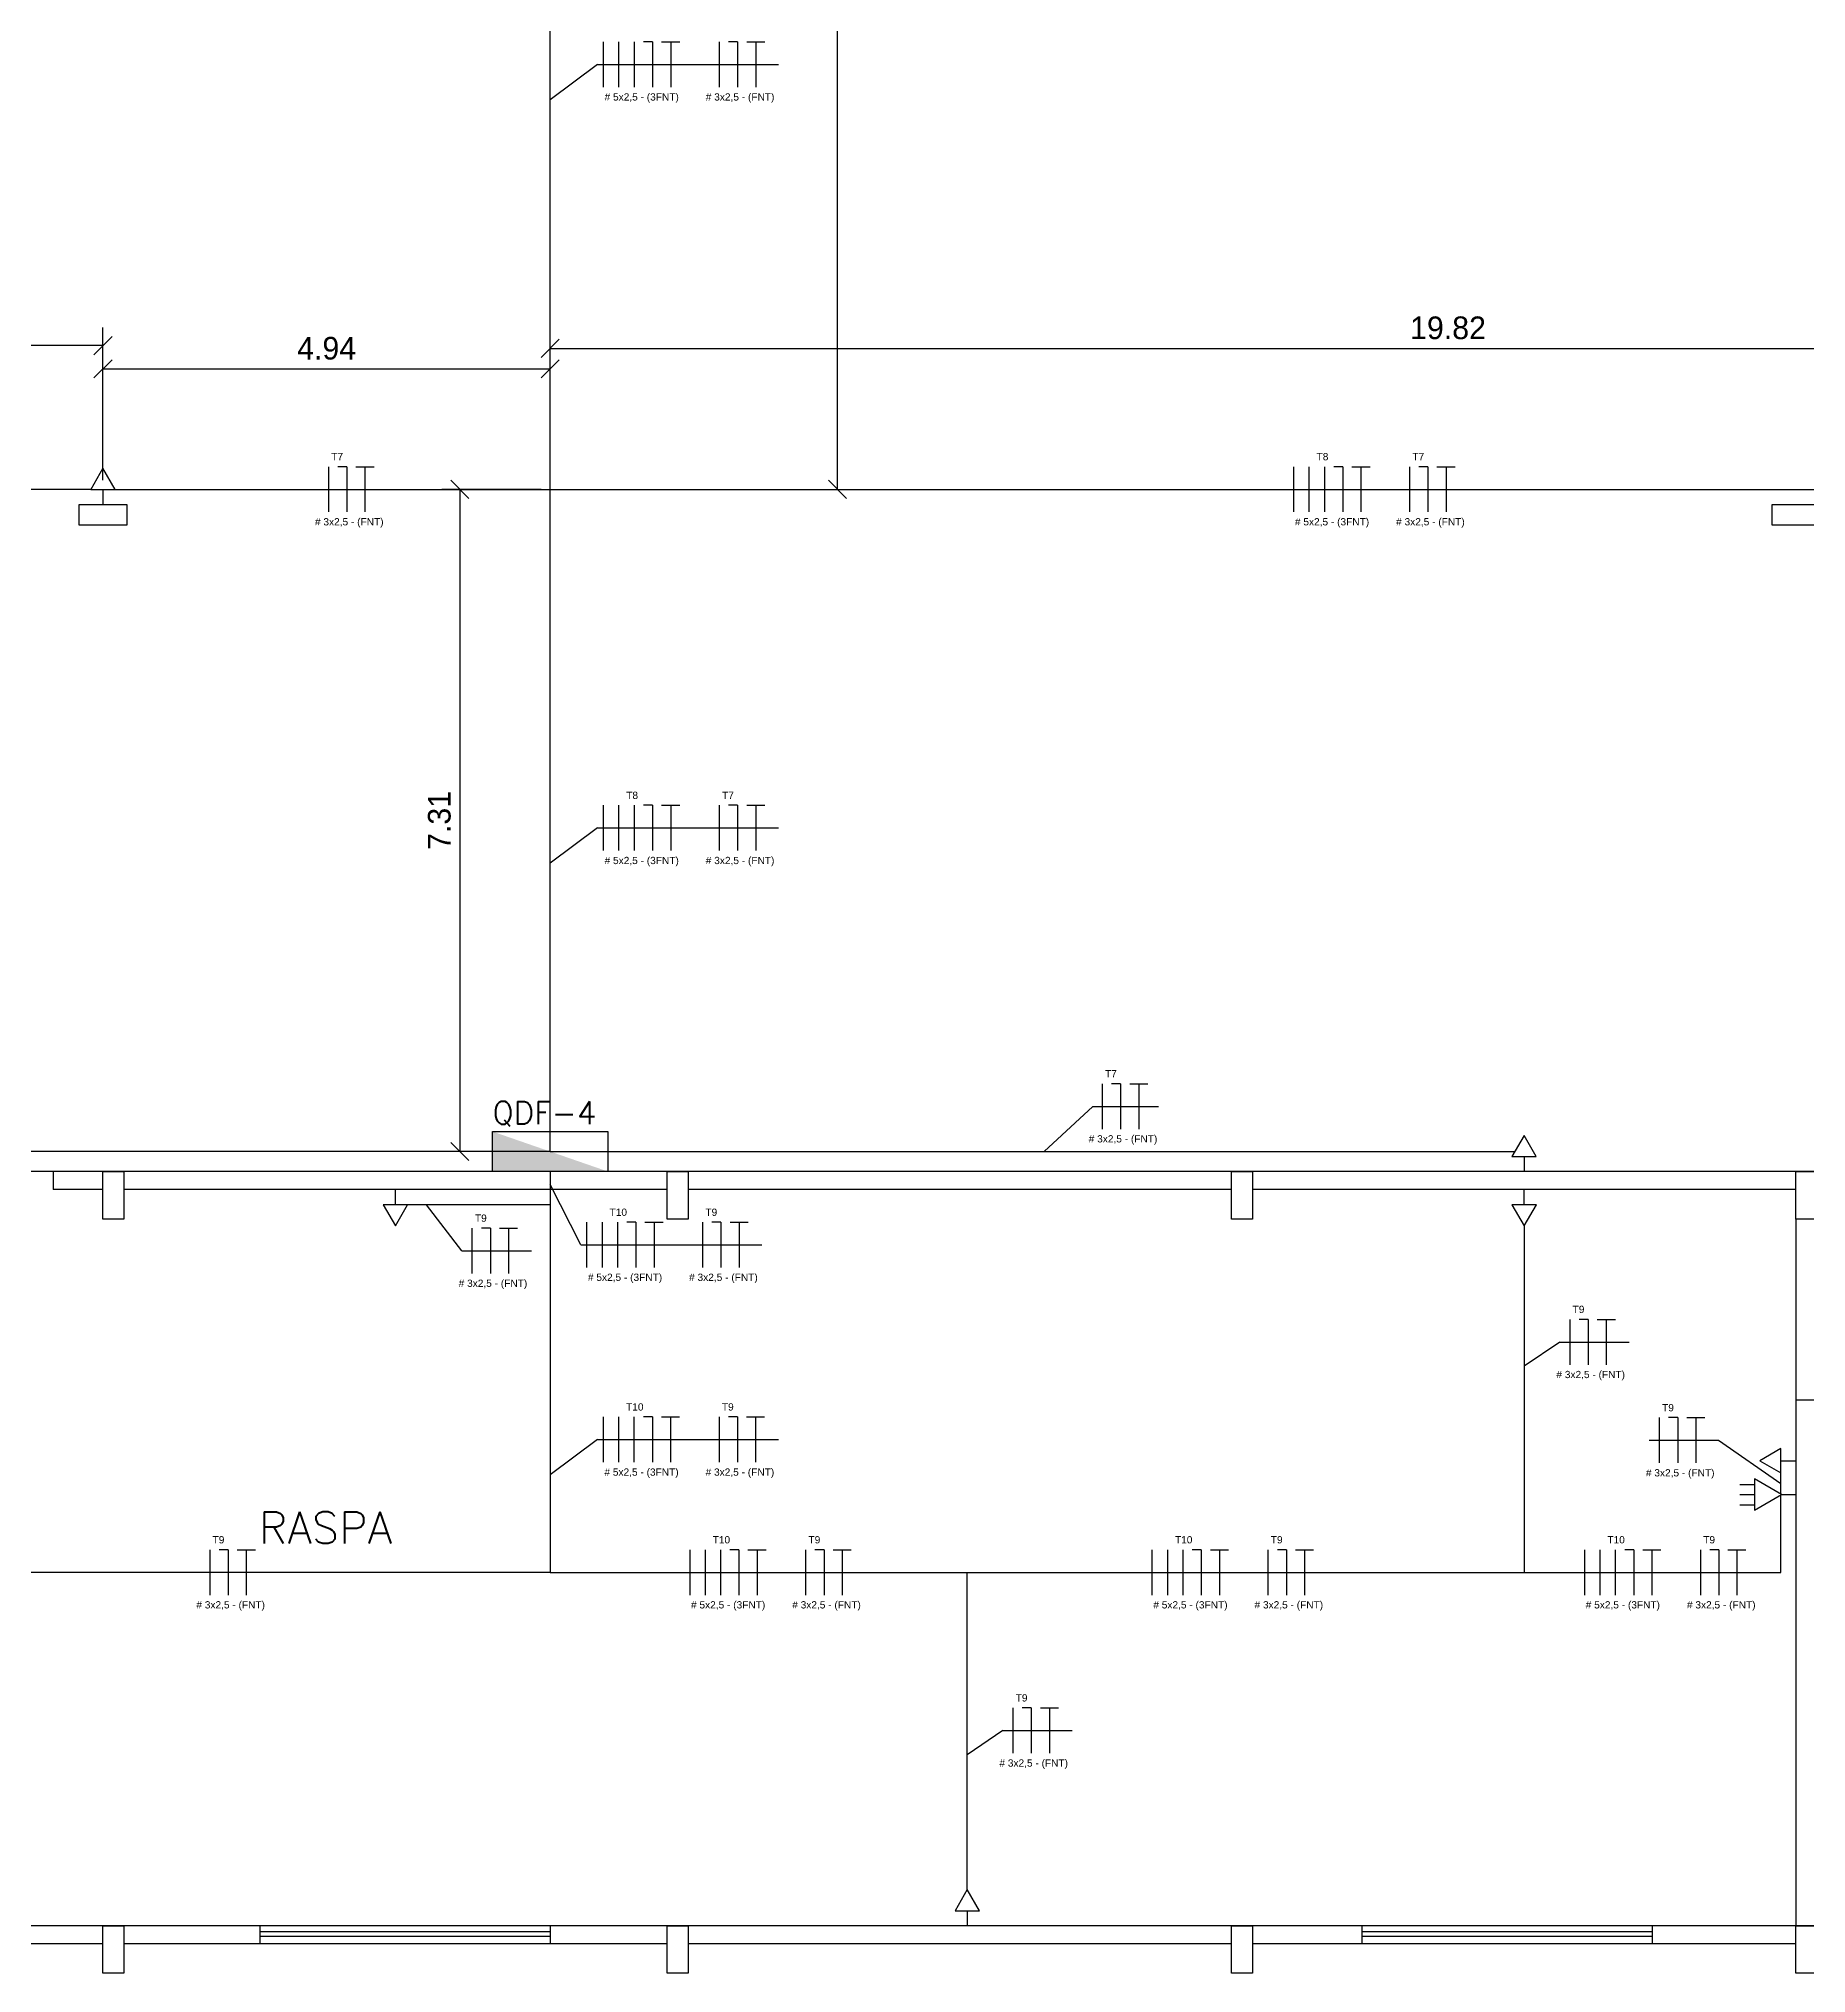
# Model space of a CAD drawing. Extents: x 196 to 330, y 12 to 148.
# Drawn here: x 292.6 to 312.11, y 86.18 to 107.53 of the extents above; entities that cross this region are included whole.
import ezdxf

# ---------------------------------------------------------------- set-up
doc = ezdxf.new("R2010")
doc.units = 0
doc.header["$MEASUREMENT"] = 0
doc.layers.get('0').update_dxf_attribs({"linetype": 'CONTINUOUS'})
doc.layers.get('DEFPOINTS').update_dxf_attribs({"linetype": 'CONTINUOUS'})
for name, color, linetype in [('_ARQ', 5, 'CONTINUOUS'), ('_ARQ-TEXTO', 4, 'CONTINUOUS'), ('_ELT-Eletroduto', 7, 'CONTINUOUS'), ('_ELT-PONTO', 2, 'CONTINUOUS'), ('ELET_FIAÇÃO', 1, 'CONTINUOUS'), ('ELT_FIAÇÃO_TEXTO', 255, 'CONTINUOUS')]:
    doc.layers.add(name, color=color, linetype=linetype)
doc.styles.add('ARIAL', font='arial.ttf')
doc.styles.add('ROMANS', font='romans')
doc.dimstyles.new('LUMINOTECNICO', dxfattribs={"dimscale": 0, "dimtxt": 0.25, "dimasz": 0.2, "dimexe": 0.2, "dimexo": 0.1, "dimgap": 0.1, "dimtad": 1, "dimdsep": 46, "dimtxsty": 'Standard', "dimblk1": 'OBLIQUE', "dimblk2": 'OBLIQUE', "dimsah": 1, "dimcen": 0.2, "dimadec": 1, "dimazin": 0, "dimtfac": 1, "dimtmove": 0, "dimatfit": 3, "dimldrblk": 'OBLIQUE', "dimfxl": 1, "dimtolj": 1, "dimtzin": 0, "dimarcsym": 0})

# ---------------------------------------------------------------- blocks, each defined once
blk = doc.blocks.new('_OBLIQUE')
at = {"color": 0, "linetype": 'ByBlock'}
blk.add_line((-0.5, -0.5), (0.5, 0.5), dxfattribs=at)
blk = doc.blocks.new('*D35')
at = {"layer": '_ELT-Eletroduto', "color": 0, "linetype": 'Continuous', "lineweight": -2, "transparency": 16777216}
for p, q in [((298.15, 102.554), (297.052, 102.554)), ((297.252, 102.554), (297.252, 95.245)), ((298.15, 95.245), (297.052, 95.245))]:
    blk.add_line(p, q, dxfattribs=at)
at = {"layer": 'DEFPOINTS', "color": 0, "linetype": 'Continuous', "transparency": 16777216}
for p in [(298.25, 102.554), (297.252, 95.245), (298.25, 95.245)]:
    blk.add_point(p, dxfattribs=at)
at = {"layer": '_ELT-Eletroduto', "color": 0, "linetype": 'Continuous', "lineweight": -2, "transparency": 16777216, "xscale": 0.2, "yscale": 0.2, "zscale": 0.2}
for p, rotation in [((297.252, 102.554), 90), ((297.252, 95.245), 270)]:
    blk.add_blockref('_OBLIQUE', p, dxfattribs=dict(at, rotation=rotation))
at = {"layer": '_ELT-Eletroduto', "color": 0, "linetype": 'Continuous', "transparency": 16777216, "insert": (297.027, 98.9), "char_height": 0.25, "attachment_point": 5, "rotation": 90}
blk.add_mtext('\\A1;7.31', dxfattribs=at)
blk = doc.blocks.new('*D36')
at = {"layer": '_ELT-Eletroduto', "color": 0, "linetype": 'Continuous', "lineweight": -2, "transparency": 16777216}
for p, q in [((293.313, 102.654), (293.313, 104.085)), ((298.25, 102.654), (298.25, 104.085)), ((293.313, 103.885), (298.25, 103.885))]:
    blk.add_line(p, q, dxfattribs=at)
at = {"layer": 'DEFPOINTS', "color": 0, "linetype": 'Continuous', "transparency": 16777216}
for p in [(298.25, 103.885), (293.313, 102.554), (298.25, 102.554)]:
    blk.add_point(p, dxfattribs=at)
at = {"layer": '_ELT-Eletroduto', "color": 0, "linetype": 'Continuous', "lineweight": -2, "transparency": 16777216, "xscale": 0.2, "yscale": 0.2, "zscale": 0.2, "rotation": 180}
blk.add_blockref('_OBLIQUE', (293.313, 103.885), dxfattribs=at)
at = {"layer": '_ELT-Eletroduto', "color": 0, "linetype": 'Continuous', "lineweight": -2, "transparency": 16777216, "xscale": 0.2, "yscale": 0.2, "zscale": 0.2}
blk.add_blockref('_OBLIQUE', (298.25, 103.885), dxfattribs=at)
at = {"layer": '_ELT-Eletroduto', "color": 0, "linetype": 'Continuous', "transparency": 16777216, "insert": (295.782, 104.11), "char_height": 0.25, "attachment_point": 5}
blk.add_mtext('\\A1;4.94', dxfattribs=at)
blk = doc.blocks.new('*D37')
at = {"layer": '_ELT-Eletroduto', "color": 0, "linetype": 'Continuous', "lineweight": -2, "transparency": 16777216}
for p, q in [((274.937, 102.654), (274.937, 104.34)), ((293.313, 102.654), (293.313, 104.34)), ((293.313, 104.14), (274.937, 104.14))]:
    blk.add_line(p, q, dxfattribs=at)
at = {"layer": 'DEFPOINTS', "color": 0, "linetype": 'Continuous', "transparency": 16777216}
for p in [(274.937, 104.14), (274.937, 102.554), (293.313, 102.554)]:
    blk.add_point(p, dxfattribs=at)
at = {"layer": '_ELT-Eletroduto', "color": 0, "linetype": 'Continuous', "lineweight": -2, "transparency": 16777216, "xscale": 0.2, "yscale": 0.2, "zscale": 0.2, "rotation": 180}
blk.add_blockref('_OBLIQUE', (274.937, 104.14), dxfattribs=at)
at = {"layer": '_ELT-Eletroduto', "color": 0, "linetype": 'Continuous', "lineweight": -2, "transparency": 16777216, "xscale": 0.2, "yscale": 0.2, "zscale": 0.2}
blk.add_blockref('_OBLIQUE', (293.313, 104.14), dxfattribs=at)
at = {"layer": '_ELT-Eletroduto', "color": 0, "linetype": 'Continuous', "transparency": 16777216, "insert": (284.125, 104.365), "char_height": 0.25, "attachment_point": 5}
blk.add_mtext('\\A1;18.38', dxfattribs=at)
blk = doc.blocks.new('*D38')
at = {"layer": '_ELT-Eletroduto', "color": 0, "linetype": 'Continuous', "lineweight": -2, "transparency": 16777216}
for p, q in [((298.25, 102.654), (298.25, 104.31)), ((318.069, 102.654), (318.069, 104.31)), ((298.25, 104.11), (318.069, 104.11))]:
    blk.add_line(p, q, dxfattribs=at)
at = {"layer": 'DEFPOINTS', "color": 0, "linetype": 'Continuous', "transparency": 16777216}
for p in [(318.069, 104.11), (298.25, 102.554), (318.069, 102.554)]:
    blk.add_point(p, dxfattribs=at)
at = {"layer": '_ELT-Eletroduto', "color": 0, "linetype": 'Continuous', "lineweight": -2, "transparency": 16777216, "xscale": 0.2, "yscale": 0.2, "zscale": 0.2, "rotation": 180}
blk.add_blockref('_OBLIQUE', (298.25, 104.11), dxfattribs=at)
at = {"layer": '_ELT-Eletroduto', "color": 0, "linetype": 'Continuous', "lineweight": -2, "transparency": 16777216, "xscale": 0.2, "yscale": 0.2, "zscale": 0.2}
blk.add_blockref('_OBLIQUE', (318.069, 104.11), dxfattribs=at)
at = {"layer": '_ELT-Eletroduto', "color": 0, "linetype": 'Continuous', "transparency": 16777216, "insert": (308.16, 104.335), "char_height": 0.25, "attachment_point": 5}
blk.add_mtext('\\A1;19.82', dxfattribs=at)
blk = doc.blocks.new('*D39')
at = {"layer": '_ELT-Eletroduto', "color": 0, "linetype": 'Continuous', "lineweight": -2, "transparency": 16777216}
for p, q in [((298.35, 117.681), (301.622, 117.681)), ((301.422, 102.554), (301.422, 117.681)), ((298.35, 102.554), (301.622, 102.554))]:
    blk.add_line(p, q, dxfattribs=at)
at = {"layer": 'DEFPOINTS', "color": 0, "linetype": 'Continuous', "transparency": 16777216}
for p in [(298.25, 117.681), (301.422, 117.681), (298.25, 102.554)]:
    blk.add_point(p, dxfattribs=at)
at = {"layer": '_ELT-Eletroduto', "color": 0, "linetype": 'Continuous', "lineweight": -2, "transparency": 16777216, "xscale": 0.2, "yscale": 0.2, "zscale": 0.2}
for p, rotation in [((301.422, 117.681), 90), ((301.422, 102.554), 270)]:
    blk.add_blockref('_OBLIQUE', p, dxfattribs=dict(at, rotation=rotation))
at = {"layer": '_ELT-Eletroduto', "color": 0, "linetype": 'Continuous', "transparency": 16777216, "insert": (301.197, 110.118), "char_height": 0.25, "attachment_point": 5, "rotation": 90}
blk.add_mtext('\\A1;15.13', dxfattribs=at)

msp = doc.modelspace()

# ---------------------------------------------------------------- hatches: boundary and pattern name
at = {"layer": '_ELT-PONTO', "linetype": 'Continuous'}
msp.add_hatch(color=256, dxfattribs=at).paths.add_polyline_path([(298.887, 95.025), (297.614, 95.466), (297.614, 95.025)])

# ---------------------------------------------------------------- linework, layer by layer
at = {"layer": '_ARQ'}
for p, q in [((318.227, 95.025), (274.854, 95.025)), ((293.313, 94.825), (292.764, 94.825)), ((299.542, 94.825), (293.542, 94.825)), ((305.771, 94.825), (299.771, 94.825)), ((312, 94.825), (306, 94.825)), ((328.029, 86.701), (274.854, 86.701)), ((295.048, 86.501), (295.048, 86.703)), ((298.248, 86.703), (298.248, 86.501)), ((307.212, 86.501), (307.212, 86.703)), ((310.412, 86.703), (310.412, 86.501)), ((293.313, 86.501), (287.313, 86.501)), ((299.542, 86.501), (293.542, 86.501)), ((295.048, 86.639), (298.245, 86.639)), ((295.048, 86.585), (298.245, 86.585)), ((305.771, 86.501), (299.771, 86.501)), ((312, 86.501), (306, 86.501)), ((307.212, 86.639), (310.409, 86.639)), ((307.212, 86.585), (310.409, 86.585))]:
    msp.add_line(p, q, dxfattribs=at)
at = {"layer": '_ARQ', "linetype": 'Continuous'}
for p, q in [((292.764, 95.025), (292.764, 94.825)), ((312, 94.501), (312, 86.701)), ((312.229, 92.501), (312, 92.501))]:
    msp.add_line(p, q, dxfattribs=at)
at = {"layer": '_ARQ'}
for points in [[(293.05, 102.388), (293.575, 102.388), (293.575, 102.159), (293.05, 102.159)], [(311.738, 102.388), (312.262, 102.388), (312.262, 102.159), (311.738, 102.159)], [(293.542, 95.025), (293.542, 94.501), (293.313, 94.501), (293.313, 95.025)], [(299.771, 95.025), (299.771, 94.501), (299.542, 94.501), (299.542, 95.025)], [(306, 95.025), (306, 94.501), (305.771, 94.501), (305.771, 95.025)], [(312.229, 95.025), (312.229, 94.501), (312, 94.501), (312, 95.025)], [(293.542, 86.701), (293.542, 86.176), (293.313, 86.176), (293.313, 86.701)], [(299.771, 86.701), (299.771, 86.176), (299.542, 86.176), (299.542, 86.701)], [(306, 86.701), (306, 86.176), (305.771, 86.176), (305.771, 86.701)], [(312.229, 86.701), (312.229, 86.176), (312, 86.176), (312, 86.701)]]:
    msp.add_lwpolyline(points, close=True, dxfattribs=at)
at = {"layer": '_ELT-Eletroduto', "linetype": 'Continuous'}
for p, q in [((298.25, 95.245), (298.25, 133.368)), ((293.178, 102.554), (275.253, 102.554)), ((293.447, 102.554), (298.25, 102.554)), ((298.25, 102.554), (317.61, 102.554)), ((298.25, 95.245), (284.249, 95.245)), ((298.25, 95.245), (308.896, 95.245)), ((298.25, 95.025), (298.25, 94.659)), ((298.25, 94.659), (296.676, 94.659)), ((298.25, 94.659), (298.248, 90.601)), ((309, 94.426), (309, 90.601)), ((311.834, 91.463), (311.834, 91.699)), ((311.834, 90.601), (311.834, 91.457)), ((298.248, 90.601), (281.25, 90.601)), ((298.248, 90.601), (311.834, 90.601)), ((302.853, 87.1), (302.853, 90.601))]:
    msp.add_line(p, q, dxfattribs=at)
at = {"layer": '_ELT-PONTO'}
for p, q in [((293.313, 102.787), (293.178, 102.554)), ((293.447, 102.554), (293.313, 102.787)), ((293.178, 102.554), (293.447, 102.554)), ((293.313, 102.554), (293.313, 102.388)), ((308.999, 95.424), (308.865, 95.191)), ((309.134, 95.191), (308.999, 95.424)), ((308.865, 95.191), (309.134, 95.191)), ((308.999, 95.191), (308.999, 95.025)), ((296.542, 94.659), (296.542, 94.825)), ((309, 94.659), (309, 94.825)), ((296.407, 94.659), (296.542, 94.426)), ((296.676, 94.659), (296.407, 94.659)), ((296.542, 94.426), (296.676, 94.659)), ((308.866, 94.659), (309, 94.426)), ((309.135, 94.659), (308.866, 94.659)), ((309, 94.426), (309.135, 94.659)), ((311.834, 91.968), (311.601, 91.834)), ((311.601, 91.834), (311.834, 91.699)), ((311.834, 91.699), (311.834, 91.968)), ((311.834, 91.834), (312, 91.834)), ((311.381, 91.571), (311.542, 91.571)), ((311.381, 91.46), (311.542, 91.46)), ((311.84, 91.46), (312, 91.46)), ((311.381, 91.348), (311.542, 91.348)), ((302.853, 87.1), (302.718, 86.867)), ((302.987, 86.867), (302.853, 87.1)), ((302.718, 86.867), (302.987, 86.867)), ((302.853, 86.867), (302.853, 86.701))]:
    msp.add_line(p, q, dxfattribs=at)
at = {"layer": '_ELT-PONTO', "linetype": 'Continuous'}
msp.add_lwpolyline([(297.614, 95.025), (297.614, 95.466), (298.887, 95.466), (298.887, 95.025)], close=True, dxfattribs=at)
at = {"layer": '_ELT-PONTO'}
msp.add_lwpolyline([(311.84, 91.46), (311.542, 91.632), (311.542, 91.288)], close=True, dxfattribs=at)
at = {"layer": 'ELET_FIAÇÃO', "linetype": 'Continuous'}
for p, q in [((298.839, 106.993), (298.839, 107.493)), ((299.009, 106.993), (299.009, 107.493)), ((299.18, 106.993), (299.18, 107.493)), ((299.38, 107.493), (299.28, 107.493)), ((299.38, 107.493), (299.38, 106.993)), ((299.48, 107.493), (299.68, 107.493)), ((299.58, 107.493), (299.58, 106.993)), ((300.119, 106.993), (300.119, 107.493)), ((300.319, 107.493), (300.219, 107.493)), ((300.319, 107.493), (300.319, 106.993)), ((300.419, 107.493), (300.619, 107.493)), ((300.519, 107.493), (300.519, 106.993)), ((295.805, 102.304), (295.805, 102.804)), ((296.005, 102.804), (295.905, 102.804)), ((296.005, 102.804), (296.005, 102.304)), ((296.105, 102.804), (296.305, 102.804)), ((296.205, 102.804), (296.205, 102.304)), ((306.459, 102.304), (306.459, 102.804)), ((306.629, 102.304), (306.629, 102.804)), ((306.799, 102.304), (306.799, 102.804)), ((306.999, 102.804), (306.899, 102.804)), ((306.999, 102.804), (306.999, 102.304)), ((307.099, 102.804), (307.299, 102.804)), ((307.199, 102.804), (307.199, 102.304)), ((307.738, 102.304), (307.738, 102.804)), ((307.938, 102.804), (307.838, 102.804)), ((307.938, 102.804), (307.938, 102.304)), ((308.038, 102.804), (308.238, 102.804)), ((308.138, 102.804), (308.138, 102.304)), ((298.839, 98.567), (298.839, 99.067)), ((299.009, 98.567), (299.009, 99.067)), ((299.18, 98.567), (299.18, 99.067)), ((299.38, 99.067), (299.28, 99.067)), ((299.38, 99.067), (299.38, 98.567)), ((299.48, 99.067), (299.68, 99.067)), ((299.58, 99.067), (299.58, 98.567)), ((300.119, 98.567), (300.119, 99.067)), ((300.319, 99.067), (300.219, 99.067)), ((300.319, 99.067), (300.319, 98.567)), ((300.419, 99.067), (300.619, 99.067)), ((300.519, 99.067), (300.519, 98.567)), ((304.346, 95.494), (304.346, 95.994)), ((304.546, 95.994), (304.446, 95.994)), ((304.546, 95.994), (304.546, 95.494)), ((304.646, 95.994), (304.846, 95.994)), ((304.746, 95.994), (304.746, 95.494)), ((297.39, 93.9), (297.39, 94.4)), ((297.59, 94.4), (297.49, 94.4)), ((297.59, 94.4), (297.59, 93.9)), ((297.69, 94.4), (297.89, 94.4)), ((297.79, 94.4), (297.79, 93.9)), ((298.655, 93.966), (298.655, 94.466)), ((298.826, 93.966), (298.826, 94.466)), ((298.996, 93.966), (298.996, 94.466)), ((299.196, 94.466), (299.096, 94.466)), ((299.196, 94.466), (299.196, 93.966)), ((299.296, 94.466), (299.496, 94.466)), ((299.396, 94.466), (299.396, 93.966)), ((299.935, 93.966), (299.935, 94.466)), ((300.135, 94.466), (300.035, 94.466)), ((300.135, 94.466), (300.135, 93.966)), ((300.235, 94.466), (300.435, 94.466)), ((300.335, 94.466), (300.335, 93.966)), ((309.507, 92.893), (309.507, 93.393)), ((309.707, 93.393), (309.607, 93.393)), ((309.707, 93.393), (309.707, 92.893)), ((309.807, 93.393), (310.007, 93.393)), ((309.907, 93.393), (309.907, 92.893)), ((298.837, 91.816), (298.837, 92.316)), ((299.008, 91.816), (299.008, 92.316)), ((299.178, 91.816), (299.178, 92.316)), ((299.378, 92.316), (299.278, 92.316)), ((299.378, 92.316), (299.378, 91.816)), ((299.478, 92.316), (299.678, 92.316)), ((299.578, 92.316), (299.578, 91.816)), ((300.117, 91.816), (300.117, 92.316)), ((300.317, 92.316), (300.217, 92.316)), ((300.317, 92.316), (300.317, 91.816)), ((300.417, 92.316), (300.617, 92.316)), ((300.517, 92.316), (300.517, 91.816)), ((310.495, 91.809), (310.495, 92.309)), ((310.695, 92.309), (310.595, 92.309)), ((310.695, 92.309), (310.695, 91.809)), ((310.795, 92.309), (310.995, 92.309)), ((310.895, 92.309), (310.895, 91.809)), ((294.495, 90.351), (294.495, 90.851)), ((294.695, 90.851), (294.595, 90.851)), ((294.695, 90.851), (294.695, 90.351)), ((294.795, 90.851), (294.995, 90.851)), ((294.895, 90.851), (294.895, 90.351)), ((299.793, 90.351), (299.793, 90.851)), ((299.963, 90.351), (299.963, 90.851)), ((300.133, 90.351), (300.133, 90.851)), ((300.333, 90.851), (300.233, 90.851)), ((300.333, 90.851), (300.333, 90.351)), ((300.433, 90.851), (300.633, 90.851)), ((300.533, 90.851), (300.533, 90.351)), ((301.072, 90.351), (301.072, 90.851)), ((301.272, 90.851), (301.172, 90.851)), ((301.272, 90.851), (301.272, 90.351)), ((301.372, 90.851), (301.572, 90.851)), ((301.472, 90.851), (301.472, 90.351)), ((304.896, 90.351), (304.896, 90.851)), ((305.066, 90.351), (305.066, 90.851)), ((305.237, 90.351), (305.237, 90.851)), ((305.437, 90.851), (305.337, 90.851)), ((305.437, 90.851), (305.437, 90.351)), ((305.537, 90.851), (305.737, 90.851)), ((305.637, 90.851), (305.637, 90.351)), ((306.176, 90.351), (306.176, 90.851)), ((306.376, 90.851), (306.276, 90.851)), ((306.376, 90.851), (306.376, 90.351)), ((306.476, 90.851), (306.676, 90.851)), ((306.576, 90.851), (306.576, 90.351)), ((309.669, 90.351), (309.669, 90.851)), ((309.84, 90.351), (309.84, 90.851)), ((310.01, 90.351), (310.01, 90.851)), ((310.21, 90.851), (310.11, 90.851)), ((310.21, 90.851), (310.21, 90.351)), ((310.31, 90.851), (310.51, 90.851)), ((310.41, 90.851), (310.41, 90.351)), ((310.949, 90.351), (310.949, 90.851)), ((311.149, 90.851), (311.049, 90.851)), ((311.149, 90.851), (311.149, 90.351)), ((311.249, 90.851), (311.449, 90.851)), ((311.349, 90.851), (311.349, 90.351)), ((303.36, 88.605), (303.36, 89.105)), ((303.56, 89.105), (303.46, 89.105)), ((303.56, 89.105), (303.56, 88.605)), ((303.66, 89.105), (303.86, 89.105)), ((303.76, 89.105), (303.76, 88.605))]:
    msp.add_line(p, q, dxfattribs=at)
at = {"layer": 'ELT_FIAÇÃO_TEXTO', "linetype": 'Continuous'}
for p, q in [((298.772, 107.243), (298.25, 106.853)), ((298.772, 98.817), (298.25, 98.427)), ((304.238, 95.744), (303.703, 95.245)), ((298.588, 94.216), (298.25, 94.882)), ((297.276, 94.15), (296.886, 94.659)), ((309.393, 93.143), (309, 92.876)), ((298.77, 92.066), (298.248, 91.676)), ((311.146, 92.059), (311.834, 91.581)), ((303.246, 88.855), (302.853, 88.588))]:
    msp.add_line(p, q, dxfattribs=at)
at = {"layer": 'ELT_FIAÇÃO_TEXTO', "color": 7, "linetype": 'Continuous'}
for points in [[(298.772, 107.243), (300.77, 107.243)], [(298.772, 98.817), (300.77, 98.817)], [(304.238, 95.744), (304.964, 95.744)], [(298.588, 94.216), (300.586, 94.216)], [(297.276, 94.15), (298.042, 94.15)], [(309.393, 93.143), (310.158, 93.143)], [(298.77, 92.066), (300.768, 92.066)], [(310.381, 92.059), (311.146, 92.059)], [(303.246, 88.855), (304.011, 88.855)]]:
    msp.add_lwpolyline(points, dxfattribs=at)

# ---------------------------------------------------------------- texts
at = {"layer": '_ARQ-TEXTO', "style": 'ROMANS'}
for s, height, p in [('QDF-4', 0.25, (297.612, 95.549)), ('RASPA', 0.35, (295.034, 90.918))]:
    msp.add_text(s, height=height, dxfattribs=at).set_placement(p)
at = {"layer": 'ELT_FIAÇÃO_TEXTO', "linetype": 'Continuous', "char_height": 0.08, "attachment_point": 1, "style": 'ARIAL'}
for s, width, insert in [('# 5x2,5 - (3FNT)', 0.84197, (298.85, 106.925)), ('# 3x2,5 - (FNT)', 0.84197, (299.967, 106.925)), ('T7', 0.13359, (295.833, 102.955)), ('T8', 0.13359, (306.709, 102.955)), ('T7', 0.13359, (307.767, 102.955)), ('# 3x2,5 - (FNT)', 0.84197, (295.653, 102.236)), ('# 5x2,5 - (3FNT)', 0.84197, (306.47, 102.236)), ('# 3x2,5 - (FNT)', 0.84197, (307.587, 102.236)), ('T8', 0.13359, (299.089, 99.217)), ('T7', 0.13359, (300.147, 99.217)), ('# 5x2,5 - (3FNT)', 0.84197, (298.85, 98.498)), ('# 3x2,5 - (FNT)', 0.84197, (299.967, 98.498)), ('T7', 0.13359, (304.374, 96.145)), ('# 3x2,5 - (FNT)', 0.84197, (304.194, 95.426)), ('T10', 0.13359, (298.905, 94.616)), ('T9', 0.13359, (299.963, 94.616)), ('T9', 0.13359, (297.419, 94.551)), ('# 3x2,5 - (FNT)', 0.84197, (297.239, 93.832)), ('# 5x2,5 - (3FNT)', 0.84197, (298.666, 93.898)), ('# 3x2,5 - (FNT)', 0.84197, (299.783, 93.898)), ('T9', 0.13359, (309.535, 93.544)), ('# 3x2,5 - (FNT)', 0.84197, (309.356, 92.825)), ('T10', 0.13359, (299.087, 92.467)), ('T9', 0.13359, (300.145, 92.467)), ('T9', 0.13359, (310.523, 92.459)), ('# 5x2,5 - (3FNT)', 0.84197, (298.848, 91.748)), ('# 3x2,5 - (FNT)', 0.84197, (299.965, 91.748)), ('# 3x2,5 - (FNT)', 0.84197, (310.344, 91.74)), ('T9', 0.13359, (294.523, 91.001)), ('T10', 0.13359, (300.043, 91.001)), ('T9', 0.13359, (301.101, 91.001)), ('T10', 0.13359, (305.146, 91.001)), ('T9', 0.13359, (306.204, 91.001)), ('T10', 0.13359, (309.919, 91.001)), ('T9', 0.13359, (310.977, 91.001)), ('# 3x2,5 - (FNT)', 0.84197, (294.344, 90.283)), ('# 5x2,5 - (3FNT)', 0.84197, (299.804, 90.283)), ('# 3x2,5 - (FNT)', 0.84197, (300.921, 90.283)), ('# 5x2,5 - (3FNT)', 0.84197, (304.907, 90.283)), ('# 3x2,5 - (FNT)', 0.84197, (306.024, 90.283)), ('# 5x2,5 - (3FNT)', 0.84197, (309.68, 90.283)), ('# 3x2,5 - (FNT)', 0.84197, (310.797, 90.283)), ('T9', 0.13359, (303.388, 89.256)), ('# 3x2,5 - (FNT)', 0.84197, (303.208, 88.537))]:
    msp.add_mtext_dynamic_manual_height_columns(s, width=width, gutter_width=12.5, heights=[0.111], dxfattribs=dict(at, insert=insert))

# ---------------------------------------------------------------- dimensions: what is measured, and where the dimension line sits
at = {"layer": '_ELT-Eletroduto', "linetype": 'Continuous'}
for base, p2, picture, middle in [((301.422, 117.681), (298.25, 117.681), '*D39', (301.197, 110.118)), ((297.252, 95.245), (298.25, 95.245), '*D35', (297.027, 98.9))]:
    dim = msp.add_linear_dim(base=base, p1=(298.25, 102.554), p2=p2, angle=90, dimstyle='LUMINOTECNICO', override={"dimscale": 1}, dxfattribs=at)
    dim.commit()
    dim.dimension.update_dxf_attribs({"geometry": picture, "text_midpoint": middle})
for base, p1, p2, picture, middle in [((274.937, 104.14), (293.313, 102.554), (274.937, 102.554), '*D37', (284.125, 104.365)), ((318.069, 104.11), (298.25, 102.554), (318.069, 102.554), '*D38', (308.16, 104.335)), ((298.25, 103.885), (293.313, 102.554), (298.25, 102.554), '*D36', (295.782, 104.11))]:
    dim = msp.add_linear_dim(base=base, p1=p1, p2=p2, dimstyle='LUMINOTECNICO', override={"dimscale": 1}, dxfattribs=at)
    dim.commit()
    dim.dimension.update_dxf_attribs({"geometry": picture, "text_midpoint": middle})

doc.saveas('drawing.dxf')
